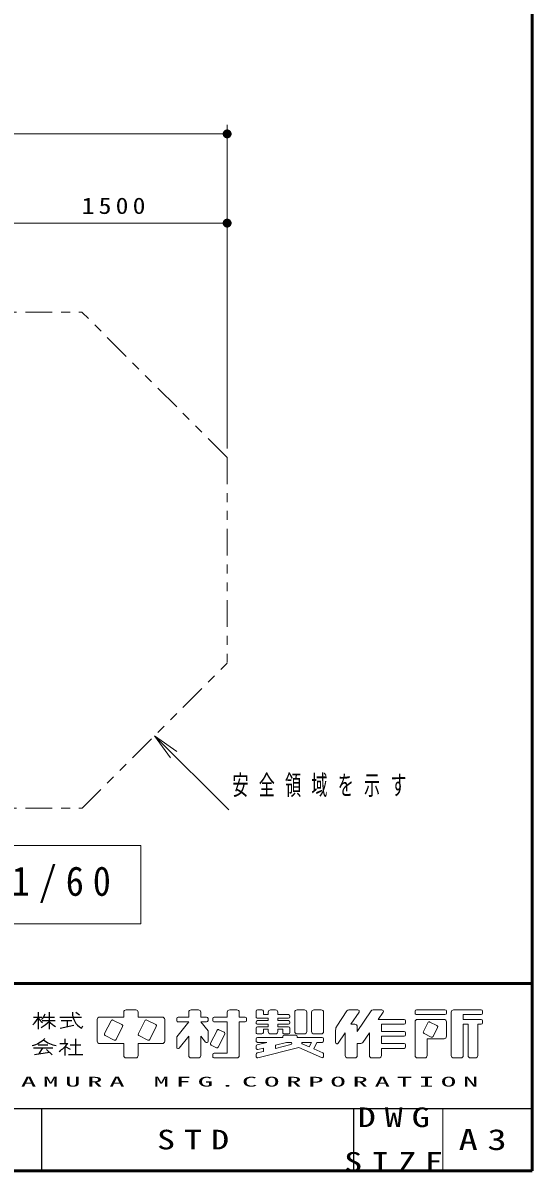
# Model space of a CAD drawing. Units: millimetres on the paper, with parts at other scales. Extents: x -385 to 0, y 0 to 267.
# Drawn here: x -57.1 to 0, y -0.1 to 128.7 of the extents above; entities that cross this region are included whole.
import ezdxf

# ---------------------------------------------------------------- set-up
doc = ezdxf.new("R2010")
doc.units = ezdxf.units.MM
doc.linetypes.add('USER3', pattern=[8, 3, -1, 1, -1, 1, -1])
doc.layers.add('1_60', color=7, linetype='Continuous', lineweight=13)
doc.layers.add('NAKAMURA図枠', color=7, linetype='Continuous', lineweight=13)
doc.layers.add('図面情報', color=7, linetype='Continuous')
doc.styles.add('ＭＳ ゴシック', font='')
doc.styles.get('ＭＳ ゴシック').set_extended_font_data('MS Gothic')

# ---------------------------------------------------------------- blocks, each defined once
blk = doc.blocks.new('filled_dot')
at = {"color": 0, "linetype": 'Continuous', "lineweight": -2, "const_width": 1.25}
blk.add_lwpolyline([(-0.625, 0, 1), (0.625, 0, 1)], format="xyb", close=True, dxfattribs=at)
blk = doc.blocks.new('open_arrow')
at = {"color": 0, "linetype": 'Continuous', "lineweight": -2}
blk.add_lwpolyline([(7.5, 1.25), (0, 0), (7.5, -1.25)], dxfattribs=at)

msp = doc.modelspace()

# ---------------------------------------------------------------- linework, layer by layer
at = {"layer": '1_60'}
for p, q in [((-34.181, 105.577), (-34.181, 117.244)), ((-105.845, 116.244), (-34.181, 116.244)), ((-34.181, 80.979), (-34.181, 107.244)), ((-59.181, 106.244), (-34.181, 106.244)), ((-42.313, 48.785), (-34.006, 40.477)), ((-43.863, 36.491), (-96.163, 36.491)), ((-43.863, 27.691), (-43.863, 36.491)), ((-96.163, 27.691), (-43.863, 27.691))]:
    msp.add_line(p, q, dxfattribs=at)
at = {"layer": '1_60', "linetype": 'USER3'}
for p, q in [((-88.797, 96.244), (-50.446, 96.244)), ((-34.181, 79.979), (-50.446, 96.244)), ((-34.181, 79.979), (-34.181, 56.917)), ((-50.446, 40.652), (-34.181, 56.917)), ((-88.797, 40.652), (-50.446, 40.652))]:
    msp.add_line(p, q, dxfattribs=at)
at = {"layer": 'NAKAMURA図枠', "lineweight": 50}
for p, q in [((0, 0), (0, 267)), ((-385, 21), (0, 21)), ((-385, 0), (0, 0))]:
    msp.add_line(p, q, dxfattribs=at)
at = {"layer": 'NAKAMURA図枠'}
for p, q in [((-45.506, 18.063), (-44.426, 18.063)), ((-38.216, 18.063), (-37.406, 18.063)), ((-33.896, 18.063), (-33.086, 18.063)), ((-30.764, 18.063), (-30.278, 18.063)), ((-28.766, 18.063), (-29.306, 18.063)), ((-26.336, 18.063), (-25.526, 18.063)), ((-24.446, 18.063), (-23.636, 18.063)), ((-20.521, 18.063), (-19.529, 18.063)), ((-17.821, 18.063), (-16.829, 18.063)), ((-12.944, 18.063), (-9.758, 18.063)), ((-8.786, 18.063), (-5.708, 18.063)), ((-48.746, 16.983), (-48.746, 14.553)), ((-48.476, 17.253), (-45.776, 17.253)), ((-47.198, 16.838), (-47.918, 15.4)), ((-45.975, 16.408), (-46.981, 16.911)), ((-45.776, 17.793), (-45.776, 17.253)), ((-44.156, 17.793), (-44.156, 17.253)), ((-44.156, 17.253), (-41.456, 17.253)), ((-43.418, 16.838), (-44.138, 15.4)), ((-42.195, 16.408), (-43.201, 16.911)), ((-41.186, 16.983), (-41.186, 14.553)), ((-39.836, 17.091), (-39.836, 16.875)), ((-39.674, 17.253), (-38.486, 17.253)), ((-38.486, 17.793), (-38.486, 17.253)), ((-37.136, 17.793), (-37.136, 17.253)), ((-37.136, 17.253), (-36.488, 17.253)), ((-36.326, 17.091), (-36.326, 16.875)), ((-35.786, 17.091), (-35.786, 16.875)), ((-35.624, 17.253), (-34.166, 17.253)), ((-34.166, 17.793), (-34.166, 17.253)), ((-32.816, 17.793), (-32.816, 17.253)), ((-32.816, 17.253), (-32.168, 17.253)), ((-32.006, 17.091), (-32.006, 16.875)), ((-30.926, 17.901), (-30.926, 17.28)), ((-30.764, 17.118), (-29.576, 17.118)), ((-30.764, 16.848), (-29.576, 16.848)), ((-30.116, 17.901), (-30.116, 17.523)), ((-30.116, 17.523), (-29.576, 17.523)), ((-29.576, 17.793), (-29.576, 17.523)), ((-29.576, 17.118), (-29.576, 16.848)), ((-28.496, 17.793), (-28.496, 17.523)), ((-28.496, 17.523), (-27.308, 17.523)), ((-28.496, 17.118), (-27.308, 17.118)), ((-28.496, 17.118), (-28.496, 16.848)), ((-28.496, 16.848), (-27.308, 16.848)), ((-27.146, 17.361), (-27.146, 17.28)), ((-26.606, 17.793), (-26.606, 15.633)), ((-25.256, 17.793), (-25.256, 15.633)), ((-24.716, 17.793), (-24.716, 15.633)), ((-23.366, 17.793), (-23.366, 15.633)), ((-21.88, 16.242), (-20.746, 17.943)), ((-20.306, 16.443), (-19.394, 17.811)), ((-19.586, 15.633), (-18.046, 17.943)), ((-17.246, 16.983), (-16.694, 17.811)), ((-17.246, 16.983), (-14.348, 16.983)), ((-14.186, 16.821), (-14.186, 16.605)), ((-13.106, 17.901), (-13.106, 17.685)), ((-12.944, 17.523), (-9.758, 17.523)), ((-12.836, 16.983), (-9.866, 16.983)), ((-9.596, 17.901), (-9.596, 17.685)), ((-9.056, 17.793), (-9.056, 12.933)), ((-7.706, 17.523), (-7.706, 16.983)), ((-7.706, 17.523), (-5.708, 17.523)), ((-7.706, 16.983), (-5.708, 16.983)), ((-5.546, 17.901), (-5.546, 17.685)), ((-5.546, 16.821), (-5.546, 16.605)), ((-46.622, 14.752), (-45.902, 16.19)), ((-42.842, 14.752), (-42.122, 16.19)), ((-38.486, 16.713), (-39.836, 15.026)), ((-39.674, 16.713), (-38.486, 16.713)), ((-37.136, 16.713), (-36.326, 15.701)), ((-37.136, 16.713), (-36.488, 16.713)), ((-36.326, 15.701), (-36.326, 14.543)), ((-35.318, 15.758), (-36.038, 14.32)), ((-35.624, 16.713), (-34.166, 16.713)), ((-35.101, 15.831), (-34.527, 15.544)), ((-34.166, 16.713), (-34.166, 13.203)), ((-32.816, 16.713), (-32.816, 12.933)), ((-32.816, 16.713), (-32.168, 16.713)), ((-30.926, 16.686), (-30.926, 16.605)), ((-30.926, 16.011), (-30.926, 15.525)), ((-30.764, 16.443), (-29.576, 16.443)), ((-30.764, 16.173), (-29.576, 16.173)), ((-30.116, 15.903), (-29.576, 15.903)), ((-30.116, 15.903), (-30.116, 15.525)), ((-29.576, 16.443), (-29.576, 16.173)), ((-29.576, 15.903), (-29.576, 15.633)), ((-28.496, 16.443), (-27.308, 16.443)), ((-28.496, 16.443), (-28.496, 16.173)), ((-28.496, 16.173), (-27.308, 16.173)), ((-28.496, 15.903), (-28.496, 15.633)), ((-28.496, 15.903), (-27.956, 15.903)), ((-27.956, 15.903), (-27.956, 15.525)), ((-27.146, 16.686), (-27.146, 16.605)), ((-27.146, 16.011), (-27.146, 15.525)), ((-22.016, 15.793), (-22.016, 14.413)), ((-21.719, 14.323), (-20.936, 15.498)), ((-20.936, 15.498), (-20.936, 12.933)), ((-20.306, 16.443), (-19.856, 16.443)), ((-19.586, 16.173), (-19.586, 15.633)), ((-18.966, 14.404), (-18.236, 15.498)), ((-18.236, 15.498), (-18.236, 12.933)), ((-16.886, 16.443), (-14.348, 16.443)), ((-16.886, 16.443), (-16.886, 15.633)), ((-16.886, 15.633), (-14.348, 15.633)), ((-14.186, 15.471), (-14.186, 15.255)), ((-13.106, 16.713), (-13.106, 12.933)), ((-11.666, 16.622), (-12.17, 15.616)), ((-11.449, 16.695), (-10.659, 16.3)), ((-10.586, 16.082), (-11.09, 15.076)), ((-9.596, 16.713), (-9.596, 15.093)), ((-7.706, 16.443), (-7.166, 16.443)), ((-7.706, 16.443), (-7.706, 12.933)), ((-7.166, 16.443), (-7.166, 12.933)), ((-6.086, 16.443), (-5.708, 16.443)), ((-6.086, 16.443), (-6.086, 12.933)), ((-48.476, 14.283), (-45.776, 14.283)), ((-47.845, 15.183), (-46.839, 14.68)), ((-45.776, 14.283), (-45.776, 12.933)), ((-44.156, 14.283), (-41.456, 14.283)), ((-44.156, 14.283), (-44.156, 12.933)), ((-44.065, 15.183), (-43.059, 14.68)), ((-39.836, 15.026), (-39.836, 13.868)), ((-38.486, 15.093), (-39.547, 13.766)), ((-38.486, 15.093), (-38.486, 12.933)), ((-37.136, 15.093), (-36.614, 14.441)), ((-37.136, 15.093), (-37.136, 12.933)), ((-34.454, 15.326), (-35.174, 13.888)), ((-30.926, 14.796), (-30.926, 14.58)), ((-29.74, 14.418), (-30.803, 14.152)), ((-30.764, 15.363), (-30.278, 15.363)), ((-30.764, 14.958), (-27.956, 14.958)), ((-30.764, 14.418), (-29.74, 14.418)), ((-29.306, 15.363), (-28.766, 15.363)), ((-27.513, 14.418), (-28.766, 14.105)), ((-27.023, 14.179), (-28.766, 13.743)), ((-27.956, 15.066), (-27.956, 14.958)), ((-27.794, 15.363), (-27.308, 15.363)), ((-27.794, 15.228), (-26.498, 15.228)), ((-27.513, 14.418), (-27.053, 14.418)), ((-26.336, 15.363), (-25.526, 15.363)), ((-26.336, 15.066), (-26.336, 14.958)), ((-26.336, 14.958), (-23.528, 14.958)), ((-25.771, 14.263), (-24.968, 13.906)), ((-25.738, 14.418), (-24.712, 14.418)), ((-24.968, 13.906), (-24.712, 14.418)), ((-24.474, 13.687), (-24.108, 14.418)), ((-24.446, 15.363), (-23.636, 15.363)), ((-24.108, 14.418), (-23.528, 14.418)), ((-23.366, 14.796), (-23.366, 14.58)), ((-19.586, 14.283), (-19.19, 14.283)), ((-19.586, 14.283), (-19.586, 12.933)), ((-16.886, 15.093), (-16.886, 14.283)), ((-16.886, 15.093), (-14.348, 15.093)), ((-16.886, 14.283), (-14.348, 14.283)), ((-12.097, 15.399), (-11.307, 15.004)), ((-11.756, 14.823), (-11.756, 12.933)), ((-11.756, 14.823), (-9.866, 14.823)), ((-35.965, 14.103), (-35.391, 13.816)), ((-35.786, 13.041), (-35.786, 12.825)), ((-35.624, 13.203), (-34.166, 13.203)), ((-30.926, 13.995), (-30.926, 13.773)), ((-30.926, 13.077), (-30.926, 12.854)), ((-30.116, 13.406), (-30.803, 13.234)), ((-26.15, 13.841), (-30.725, 12.697)), ((-30.116, 13.768), (-30.725, 13.615)), ((-30.116, 13.768), (-30.116, 13.406)), ((-28.766, 14.105), (-28.766, 13.743)), ((-26.15, 13.841), (-23.594, 12.705)), ((-24.474, 13.687), (-23.462, 13.237)), ((-23.366, 13.089), (-23.366, 12.853)), ((-16.886, 13.743), (-16.886, 12.933)), ((-16.886, 13.743), (-14.348, 13.743)), ((-14.186, 14.121), (-14.186, 13.905)), ((-45.506, 12.663), (-44.426, 12.663)), ((-38.216, 12.663), (-37.406, 12.663)), ((-35.624, 12.663), (-33.086, 12.663)), ((-20.666, 12.663), (-19.856, 12.663)), ((-17.966, 12.663), (-17.156, 12.663)), ((-12.836, 12.663), (-12.026, 12.663)), ((-8.786, 12.663), (-7.976, 12.663)), ((-6.896, 12.663), (-6.356, 12.663)), ((-10, 7), (-10, 0))]:
    msp.add_line(p, q, dxfattribs=at)
at = {"layer": 'NAKAMURA図枠', "lineweight": 25}
for p, q in [((-55.901, 17.253), (-54.956, 17.253)), ((-55.361, 17.793), (-55.361, 15.903)), ((-54.915, 16.848), (-53.471, 16.848)), ((-54.769, 17.253), (-53.525, 17.253)), ((-54.146, 17.793), (-54.146, 15.903)), ((-52.931, 17.253), (-50.501, 17.253)), ((-52.796, 16.848), (-51.581, 16.848)), ((-52.121, 16.848), (-52.121, 16.173)), ((-50.719, 17.467), (-51.16, 17.761)), ((-52.889, 16.02), (-51.353, 16.327)), ((-52.931, 14.283), (-52.051, 14.283)), ((-52.391, 14.823), (-52.391, 14.283)), ((-51.176, 14.823), (-51.176, 13.068)), ((-55.901, 13.784), (-53.741, 13.784)), ((-55.765, 13.067), (-54.113, 13.304)), ((-55.361, 14.148), (-54.281, 14.148)), ((-54.899, 13.784), (-55.289, 13.136)), ((-54.416, 13.607), (-53.81, 13.001)), ((-52.391, 13.91), (-52.391, 12.933)), ((-52.34, 13.96), (-51.796, 13.646)), ((-51.986, 13.068), (-50.366, 13.068)), ((-51.783, 14.148), (-50.568, 14.148)), ((-55, 7), (-55, 0))]:
    msp.add_line(p, q, dxfattribs=at)
at = {"layer": 'NAKAMURA図枠', "color": 211, "lineweight": 25}
for p, q in [((-242.5, 7), (0, 7)), ((-20, 7), (-20, 0))]:
    msp.add_line(p, q, dxfattribs=at)
at = {"layer": 'NAKAMURA図枠'}
for centre, radius, start, end in [((-45.506, 17.793), 0.27, 89.99998, 179.99996), ((-44.426, 17.793), 0.27, 0, 89.99998), ((-38.216, 17.793), 0.27, 89.99998, 179.99996), ((-37.406, 17.793), 0.27, 0, 89.99998), ((-33.896, 17.793), 0.27, 89.99998, 179.99996), ((-33.086, 17.793), 0.27, 0, 89.99998), ((-30.764, 17.901), 0.162, 89.99998, 179.99996), ((-30.278, 17.901), 0.162, 0, 89.99998), ((-29.306, 17.793), 0.27, 89.99998, 179.99996), ((-28.766, 17.793), 0.27, 0, 89.99998), ((-26.336, 17.793), 0.27, 89.99998, 179.99996), ((-25.526, 17.793), 0.27, 0, 89.99998), ((-24.446, 17.793), 0.27, 89.99998, 179.99996), ((-23.636, 17.793), 0.27, 0, 89.99998), ((-20.521, 17.793), 0.27, 89.99998, 146.30984), ((-19.529, 17.901), 0.162, 326.31015, 89.99998), ((-17.821, 17.793), 0.27, 89.99998, 146.3098), ((-16.829, 17.901), 0.162, 326.31003, 89.99998), ((-12.944, 17.901), 0.162, 89.99998, 179.99996), ((-9.758, 17.901), 0.162, 0, 89.99998), ((-8.786, 17.793), 0.27, 89.99998, 179.99996), ((-5.708, 17.901), 0.162, 0, 89.99998), ((-48.476, 16.983), 0.27, 89.99998, 179.99996), ((-47.054, 16.766), 0.162, 63.43492, 153.43499), ((-43.274, 16.766), 0.162, 63.43492, 153.43499), ((-41.456, 16.983), 0.27, 0, 89.99998), ((-39.674, 17.091), 0.162, 89.99998, 179.99996), ((-39.674, 16.875), 0.162, 179.99998, 270.00002), ((-36.488, 17.091), 0.162, 0, 89.99998), ((-36.488, 16.875), 0.162, 270.00002, 0), ((-35.624, 17.091), 0.162, 89.99998, 179.99996), ((-35.624, 16.875), 0.162, 179.99998, 270.00002), ((-32.168, 17.091), 0.162, 0, 89.99998), ((-32.168, 16.875), 0.162, 270.00002, 0), ((-30.764, 17.28), 0.162, 179.99998, 270.00002), ((-30.764, 16.686), 0.162, 89.99998, 179.99996), ((-27.308, 17.361), 0.162, 0, 89.99998), ((-27.308, 17.28), 0.162, 270.00002, 0), ((-27.308, 16.686), 0.162, 0, 89.99998), ((-14.348, 16.821), 0.162, 0, 89.99998), ((-12.944, 17.685), 0.162, 179.99998, 270.00002), ((-12.836, 16.713), 0.27, 89.99998, 179.99996), ((-9.866, 16.713), 0.27, 0, 89.99998), ((-9.758, 17.685), 0.162, 270.00002, 0), ((-5.708, 17.685), 0.162, 270.00002, 0), ((-5.708, 16.821), 0.162, 0, 89.99998), ((-46.047, 16.263), 0.162, 333.4349, 63.43487), ((-42.267, 16.263), 0.162, 333.4349, 63.43487), ((-35.174, 15.686), 0.162, 63.43487, 153.43498), ((-34.599, 15.399), 0.162, 333.43492, 63.43493), ((-30.764, 16.605), 0.162, 179.99998, 270.00002), ((-30.764, 16.011), 0.162, 89.99998, 179.99996), ((-30.764, 15.525), 0.162, 179.99998, 270.00002), ((-30.278, 15.525), 0.162, 270.00002, 0), ((-29.306, 15.633), 0.27, 179.99998, 270.00002), ((-28.766, 15.633), 0.27, 270.00002, 0), ((-27.794, 15.525), 0.162, 179.99998, 270.00002), ((-27.308, 16.605), 0.162, 270.00002, 0), ((-27.308, 16.011), 0.162, 0, 89.99998), ((-27.308, 15.525), 0.162, 270.00002, 0), ((-26.336, 15.633), 0.27, 179.99998, 270.00002), ((-25.526, 15.633), 0.27, 270.00002, 0), ((-24.446, 15.633), 0.27, 179.99998, 270.00002), ((-23.636, 15.633), 0.27, 270.00002, 0), ((-21.206, 15.793), 0.81, 146.30999, 179.99996), ((-19.856, 16.173), 0.27, 0, 89.99998), ((-14.348, 16.605), 0.162, 270.00002, 0), ((-14.348, 15.471), 0.162, 0, 89.99998), ((-12.025, 15.544), 0.162, 153.43517, 243.43529), ((-11.522, 16.55), 0.162, 63.43447, 153.43474), ((-10.731, 16.155), 0.162, 333.43484, 63.43447), ((-5.708, 16.605), 0.162, 270.00002, 0), ((-48.476, 14.553), 0.27, 179.99998, 270.00002), ((-47.773, 15.328), 0.162, 153.43495, 243.43485), ((-46.766, 14.825), 0.162, 243.43498, 333.43496), ((-43.993, 15.328), 0.162, 153.43495, 243.43485), ((-42.986, 14.825), 0.162, 243.43498, 333.43496), ((-41.456, 14.553), 0.27, 270.00002, 0), ((-36.488, 14.543), 0.162, 218.65962, 0), ((-35.893, 14.248), 0.162, 153.43487, 243.4348), ((-30.764, 14.796), 0.162, 89.99998, 179.99996), ((-30.764, 14.58), 0.162, 179.99998, 270.00002), ((-27.794, 15.066), 0.162, 89.99998, 179.99996), ((-27.053, 14.297), 0.121, 284.0365, 89.99998), ((-26.498, 15.066), 0.162, 0, 89.99998), ((-25.738, 14.337), 0.081, 89.99998, 246.03817), ((-23.528, 14.796), 0.162, 0, 89.99998), ((-23.528, 14.58), 0.162, 270.00002, 0), ((-21.854, 14.413), 0.162, 179.99998, 326.30997), ((-19.19, 14.553), 0.27, 270.00002, 326.31002), ((-14.348, 15.255), 0.162, 270.00002, 0), ((-14.348, 14.121), 0.162, 0, 89.99998), ((-11.234, 15.149), 0.162, 243.43534, 333.43491), ((-9.866, 15.093), 0.27, 270.00002, 0), ((-45.506, 12.933), 0.27, 179.99998, 270.00002), ((-44.426, 12.933), 0.27, 270.00002, 0), ((-39.674, 13.868), 0.162, 179.99998, 321.34037), ((-38.216, 12.933), 0.27, 179.99998, 270.00002), ((-37.406, 12.933), 0.27, 270.00002, 0), ((-35.624, 13.041), 0.162, 89.99998, 179.99996), ((-35.318, 13.961), 0.162, 243.43487, 333.43498), ((-33.086, 12.933), 0.27, 270.00002, 0), ((-30.764, 13.995), 0.162, 104.03614, 179.99996), ((-30.764, 13.773), 0.162, 179.99998, 284.03612), ((-30.764, 13.077), 0.162, 104.03614, 179.99996), ((-23.528, 13.089), 0.162, 0, 66.03701), ((-20.666, 12.933), 0.27, 179.99998, 270.00002), ((-19.856, 12.933), 0.27, 270.00002, 0), ((-17.966, 12.933), 0.27, 179.99998, 270.00002), ((-17.156, 12.933), 0.27, 270.00002, 0), ((-14.348, 13.905), 0.162, 270.00002, 0), ((-12.836, 12.933), 0.27, 179.99998, 270.00002), ((-12.026, 12.933), 0.27, 270.00002, 0), ((-8.786, 12.933), 0.27, 179.99998, 270.00002), ((-7.976, 12.933), 0.27, 270.00002, 0), ((-6.896, 12.933), 0.27, 179.99998, 270.00002), ((-6.356, 12.933), 0.27, 270.00002, 0), ((-35.624, 12.825), 0.162, 179.99998, 270.00002), ((-30.764, 12.854), 0.162, 179.99998, 284.03612), ((-23.528, 12.853), 0.162, 246.03699, 0)]:
    msp.add_arc(centre, radius, start, end, dxfattribs=at)
at = {"layer": 'NAKAMURA図枠', "lineweight": 25}
for centre, radius, start, end in [((-57.466, 18.084), 2.285, 311.36185, 337.13638), ((-53.383, 18.427), 2.345, 212.50346, 230.00631), ((-56.374, 18.818), 3.034, 295.86917, 317.23867), ((-56.002, 18.047), 1.467, 313.72108, 343.54317), ((-51.918, 18.818), 3.034, 222.76131, 240.10806), ((-49.563, 17.694), 1.953, 177.09472, 240.51891), ((-51.54, 16.805), 1.299, 321.42112, 334.8249), ((-56.898, 17.257), 3.32, 285.11261, 313.40619), ((-52.77, 17.194), 3.192, 231.17281, 259.75506), ((-55.66, 17.226), 4.657, 304.87257, 320.80411)]:
    msp.add_arc(centre, radius, start, end, dxfattribs=at)

# ---------------------------------------------------------------- block references
at = {"layer": '1_60', "xscale": 0.4, "yscale": 0.4}
for name, p, rotation in [('filled_dot', (-34.181, 116.244), 180), ('filled_dot', (-34.181, 106.244), 180), ('open_arrow', (-42.313, 48.785), 315)]:
    msp.add_blockref(name, p, dxfattribs=dict(at, rotation=rotation))

# ---------------------------------------------------------------- texts
at = {"layer": '1_60', "style": 'ＭＳ ゴシック'}
for s, insert, char_height, attachment_point in [('\\T1.33;\\W1.15;1500', (-46.681, 107.244), 1.833, 8), ('\\T1.64;\\W0.6;安全領域を示す', (-33.59, 43.127), 2.199, 4), ('\\T1.5;\\W0.9;安全領域\u3000S=1/60', (-94.763, 32.091), 3.299, 4)]:
    msp.add_mtext(s, dxfattribs=dict(at, insert=insert, char_height=char_height, attachment_point=attachment_point))
at = {"layer": 'NAKAMURA図枠', "color": 4, "attachment_point": 5, "style": 'ＭＳ ゴシック'}
for s, insert, char_height in [('\\T1.44;\\W2.3;NAKAMURA\\~MFG.CORPORATION', (-35, 10), 1.1), ('\\T1.5;\\W1.35;A3', (-5, 3.5), 2.346)]:
    msp.add_mtext(s, dxfattribs=dict(at, insert=insert, char_height=char_height))
at = {"layer": 'NAKAMURA図枠', "char_height": 2.199, "attachment_point": 5, "style": 'ＭＳ ゴシック'}
for s, insert in [('\\T1.5;\\W1.35;DWG', (-15, 6)), ('\\T1.5;\\W1.35;SIZE', (-15, 1))]:
    msp.add_mtext(s, dxfattribs=dict(at, insert=insert))
at = {"layer": '図面情報', "insert": (-37.5, 3.5), "char_height": 2.199, "attachment_point": 5, "style": 'ＭＳ ゴシック'}
msp.add_mtext('\\T1.5;\\W1.35;STD', dxfattribs=at)

doc.saveas('drawing.dxf')
